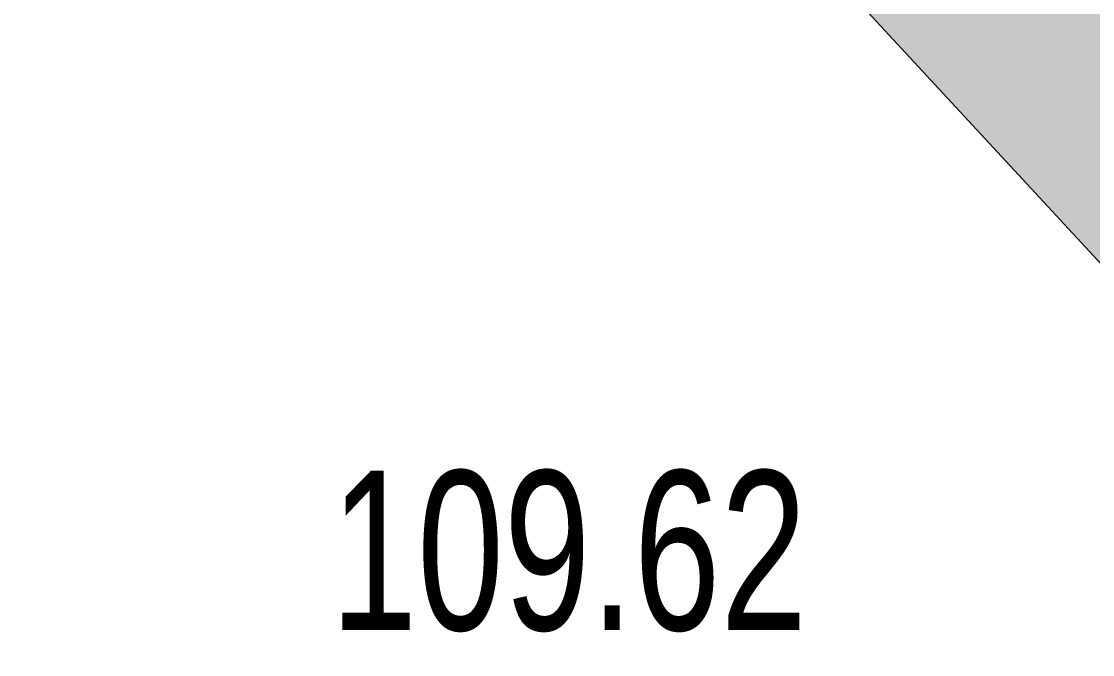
# Model space of a CAD drawing. Header units: metres. Extents: x 431006 to 434411, y 2469261 to 2473208.
# Drawn here: x 432793.92 to 432820.82, y 2471208.23 to 2471224.12 of the extents above; entities that cross this region are included whole.
import ezdxf

# ---------------------------------------------------------------- set-up
doc = ezdxf.new("R2010")
doc.units = ezdxf.units.M
doc.header["$MEASUREMENT"] = 0
for name, color, linetype, lineweight in [('CAO DO', 8, 'Continuous', 18), ('ranh gioi thuc vat-ks', 8, 'RAO_T_VAT', 18), ('thuc vat-ks', 8, 'Continuous', 18)]:
    doc.layers.add(name, color=color, linetype=linetype, lineweight=lineweight)
doc.styles.get("Standard").update_dxf_attribs({"font": 'arial.ttf'})
doc.linetypes.add('RAO_T_VAT', pattern='A,0,[133,ltypeshp.shx,S=0.34,R=0,X=-0.17,Y=0],-2,[133,ltypeshp.shx,S=0.08,R=0,X=0,Y=0],-1.5,[133,ltypeshp.shx,S=0.08,R=0,X=0,Y=0],-1.5,[133,ltypeshp.shx,S=0.08,R=0,X=0,Y=0],-2', length=7)

msp = doc.modelspace()

# ---------------------------------------------------------------- hatches: boundary and pattern name
at = {"layer": 'thuc vat-ks'}
h = msp.add_hatch(dxfattribs=at)
h.set_pattern_fill('217B', color=9, scale=20, style=0, pattern_type=2)
h.set_pattern_definition([(0, (14.8, 7.6), (0, 20), [0, -20]), (0, (14.76, 7.848), (0, 20), [0, -20]), (0, (14.648, 8.07), (0, 20), [0, -20]), (0, (14.47, 8.248), (0, 20), [0, -20]), (0, (14.248, 8.36), (0, 20), [0, -20]), (0, (14, 8.4), (0, 20), [0, -20]), (0, (13.752, 8.36), (0, 20), [0, -20]), (0, (13.53, 8.248), (0, 20), [0, -20]), (0, (13.352, 8.07), (0, 20), [0, -20]), (0, (13.24, 7.848), (0, 20), [0, -20]), (0, (13.2, 7.6), (0, 20), [0, -20]), (0, (13.24, 7.352), (0, 20), [0, -20]), (0, (13.352, 7.13), (0, 20), [0, -20]), (0, (13.53, 6.952), (0, 20), [0, -20]), (0, (13.752, 6.84), (0, 20), [0, -20]), (0, (14, 6.8), (0, 20), [0, -20]), (0, (14.248, 6.84), (0, 20), [0, -20]), (0, (14.47, 6.952), (0, 20), [0, -20]), (0, (14.648, 7.13), (0, 20), [0, -20]), (0, (14.76, 7.352), (0, 20), [0, -20]), (0, (6.76, 15.352), (0, 20), [0, -20]), (0, (6.648, 15.13), (0, 20), [0, -20]), (0, (6.47, 14.952), (0, 20), [0, -20]), (0, (6.248, 14.84), (0, 20), [0, -20]), (0, (6, 14.8), (0, 20), [0, -20]), (0, (5.752, 14.84), (0, 20), [0, -20]), (0, (5.53, 14.952), (0, 20), [0, -20]), (0, (5.352, 15.13), (0, 20), [0, -20]), (0, (5.24, 15.352), (0, 20), [0, -20]), (0, (5.2, 15.6), (0, 20), [0, -20]), (0, (5.24, 15.848), (0, 20), [0, -20]), (0, (5.352, 16.07), (0, 20), [0, -20]), (0, (5.53, 16.248), (0, 20), [0, -20]), (0, (5.752, 16.36), (0, 20), [0, -20]), (0, (6, 16.4), (0, 20), [0, -20]), (0, (6.248, 16.36), (0, 20), [0, -20]), (0, (6.47, 16.248), (0, 20), [0, -20]), (0, (6.648, 16.07), (0, 20), [0, -20]), (0, (6.76, 15.848), (0, 20), [0, -20]), (0, (6.8, 15.6), (0, 20), [0, -20]), (0, (14, 4), (0, 20), [1.086, -18.914]), (0, (6, 12), (0, 20), [1.086, -18.914]), (90, (14, 4), (-20, 1e-15), [2.8, -17.2]), (90, (6, 12), (-20, 1e-15), [2.8, -17.2])])
h.paths.add_polyline_path([(432818.908, 2470903.997), (432917.282, 2471016.878), (432914.248, 2471037.421), (432919.297, 2471053.282), (432920.021, 2471063.414), (432916.76, 2471073.004), (432905.529, 2471077.889), (432892.304, 2471069.385), (432890.311, 2471056.177), (432891.001, 2471022.24), (432891.001, 2471009.032), (432888.102, 2471005.233), (432883.573, 2471003.966), (432869.805, 2471007.947), (432862.016, 2471016.27), (432862.723, 2471036.996), (432874.636, 2471086.229), (432877.107, 2471109.774), (432880.979, 2471125.579), (432884.326, 2471149.909), (432875.35, 2471169.008), (432859.74, 2471184.209), (432850.764, 2471197.461), (432852.072, 2471212.716), (432857.477, 2471229.556), (432878.229, 2471242.079), (432887.74, 2471250.499), (432887.956, 2471262.373), (432874.121, 2471272.953), (432852.505, 2471276.407), (432821.16, 2471267.339), (432809.055, 2471253.737), (432806.461, 2471241.215), (432810.568, 2471229.34), (432821.16, 2471217.898), (432824.403, 2471210.125), (432825.907, 2471194.02), (432815.963, 2471179.339), (432807.965, 2471171.35), (432803.858, 2471153.43), (432800.597, 2471117.911), (432790.2, 2471085.569), (432777.088, 2471080.476), (432738.721, 2471074.898), (432722.209, 2471072.23), (432713.71, 2471073.685), (432713.467, 2471083.629), (432719.78, 2471098.234), (432732.893, 2471106.722), (432744.306, 2471112.543), (432750.862, 2471120.789), (432755.961, 2471129.277), (432756.92, 2471142.937), (432747.082, 2471162.329), (432746.263, 2471181.399), (432745.231, 2471205.15), (432750.825, 2471228.789), (432753.079, 2471239.297), (432761.538, 2471259.123), (432759.574, 2471268.781), (432751.869, 2471272.252), (432728.298, 2471274.365), (432713.189, 2471264.707), (432697.85, 2471251.097), (432684.951, 2471234.993), (432684.612, 2471225.33), (432703.644, 2471187.988), (432716.404, 2471165.15), (432718.033, 2471155.93), (432715.861, 2471149.693), (432709.888, 2471146.71), (432695.498, 2471146.71), (432666.718, 2471157.557), (432652.6, 2471162.167), (432629.25, 2471161.083), (432583.805, 2471148.606), (432546.337, 2471135.319), (432527.226, 2471119.185), (432507.779, 2471113.663), (432500.592, 2471116.696), (432499.093, 2471127.391), (432505.09, 2471132.097), (432523.508, 2471150.493), (432544.746, 2471168.111), (432568.305, 2471175.598), (432583.082, 2471180.09), (432600.858, 2471196.56), (432618.04, 2471215.294), (432622.324, 2471227.059), (432631.309, 2471251.285), (432635.379, 2471250.643), (432640.947, 2471252.568), (432645.659, 2471257.06), (432646.301, 2471265.616), (432641.375, 2471276.739), (432635.61, 2471292.224), (432637.109, 2471302.278), (432650.173, 2471312.331), (432655.956, 2471317.037), (432658.74, 2471321.743), (432657.027, 2471326.021), (432647.175, 2471327.946), (432605.198, 2471327.518), (432586.565, 2471325.593), (432575.643, 2471321.315), (432559.754, 2471301.59), (432544.12, 2471298.809), (432532.341, 2471295.6), (432522.275, 2471291.108), (432519.705, 2471282.766), (432516.278, 2471272.071), (432521.847, 2471249.611), (432528.474, 2471221.481), (432526.76, 2471213.353), (432517.979, 2471209.074), (432510.055, 2471209.074), (432503.202, 2471215.706), (432498.704, 2471234.315), (432491.773, 2471258.719), (432486.198, 2471271.205), (432478.765, 2471273.736), (432448.812, 2471276.105), (432424.654, 2471269.187), (432402.185, 2471257.207), (432401.172, 2471249.108), (432407.422, 2471241.178), (432444.084, 2471222.711), (432456.923, 2471211.744), (432461.143, 2471200.651), (432461.809, 2471192.532), (432455.946, 2471184.28), (432452.748, 2471180.287), (432458.72, 2471162.978), (432456.588, 2471144.88), (432451.472, 2471131.467), (432449.98, 2471122.737), (432464.471, 2471102.431), (432486.641, 2471083.908), (432530.542, 2471047.436), (432573.563, 2471012.594), (432601.185, 2470998.97), (432636.773, 2470983.067), (432649.366, 2470964.017), (432658.942, 2470930.349), (432677.738, 2470882.495), (432685.86, 2470865.138), (432690.961, 2470855.517), (432694.738, 2470851.177), (432703.427, 2470851.932), (432722.695, 2470868.911), (432743.284, 2470881.74), (432764.126, 2470923.399), (432792.49, 2470940.539), (432813.255, 2470943.454), (432820.878, 2470938.363), (432818.591, 2470905.231)])

# ---------------------------------------------------------------- linework, layer by layer
at = {"layer": 'ranh gioi thuc vat-ks', "color": 9, "lineweight": 0, "ltscale": 3}
msp.add_lwpolyline([(432852.505, 2471276.407), (432821.16, 2471267.339), (432809.055, 2471253.737), (432806.461, 2471241.215), (432810.568, 2471229.34), (432821.16, 2471217.898), (432824.403, 2471210.125), (432825.907, 2471194.02), (432815.963, 2471179.339), (432807.965, 2471171.35), (432803.858, 2471153.43)], dxfattribs=at)

# ---------------------------------------------------------------- texts
at = {"layer": 'CAO DO', "color": 9, "lineweight": 0, "width": 0.7}
msp.add_text('109.62', height=4, dxfattribs=at).set_placement((432801.688, 2471208.844, 109.623))

doc.saveas('drawing.dxf')
